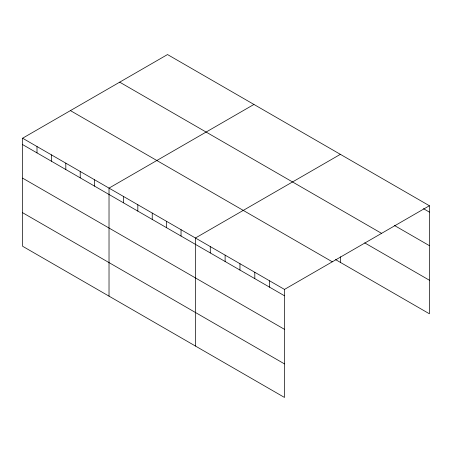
<?xml version="1.0" encoding="UTF-8"?>
<svg xmlns="http://www.w3.org/2000/svg" width="452" height="452" viewBox="0 0 452 452"><rect width="100%" height="100%" fill="white"/><g stroke="black" fill="none" stroke-linecap="round" stroke-linejoin="round"><path stroke-width="0.68" d="M22.6 138.216L284.483 289.416L284.483 397.449L22.6 246.255L22.6 138.216L167.517 54.551L429.4 205.745L429.4 313.784L335.559 259.606M253.939 104.446L109.022 188.111L109.022 296.15M340.362 154.341L195.439 238.006L195.439 346.046M284.483 289.416L429.4 205.745M423.462 208.683L429.4 212.112M394.376 225.441L429.4 245.662M119.695 82.162L381.578 233.356M364.696 242.877L429.4 280.229M70.422 110.61L332.305 261.804M22.6 144.583L284.483 295.777M22.6 178.133L284.483 329.333M22.6 212.706L284.483 363.9M340.362 256.781L340.362 262.375M269.641 280.845L269.641 287.212M254.804 272.279L254.804 278.641M239.961 263.708L239.961 270.076M225.119 255.143L225.119 261.51M210.282 246.577L210.282 252.939M181.037 229.689L181.037 236.057M166.635 221.378L166.635 227.74M152.234 213.061L152.234 219.423M137.826 204.745L137.826 211.107M123.424 196.428L123.424 202.795M94.615 179.794L94.615 186.162M80.213 171.483L80.213 177.845M65.811 163.166L65.811 169.528M51.409 154.85L51.409 161.217M37.002 146.533L37.002 152.9"/></g></svg>
